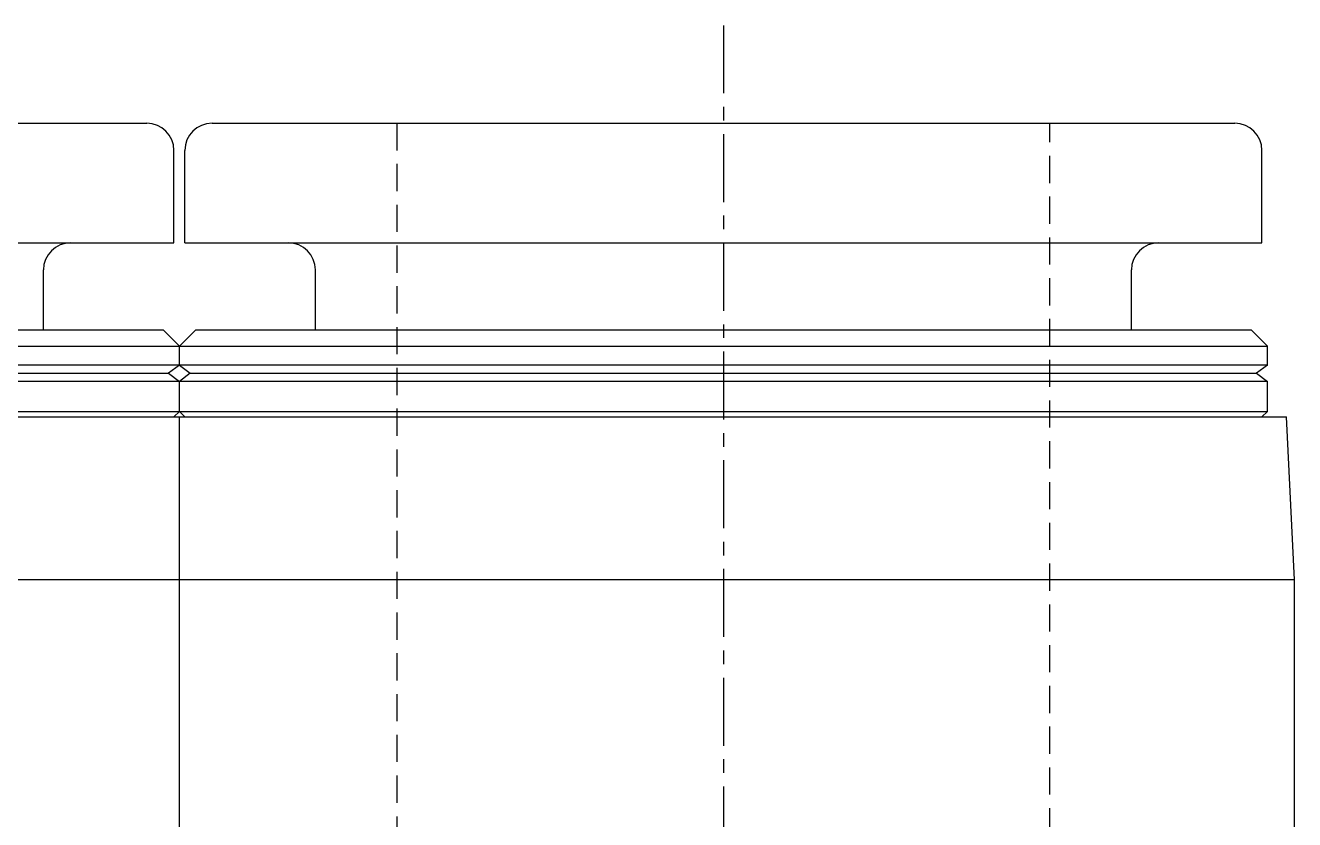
# Model space of a CAD drawing. Extents: x -12 to 116, y -14 to 98.
# Drawn here: x 44.94 to 68.28, y 52.87 to 67.48 of the extents above; entities that cross this region are included whole.
import ezdxf

# ---------------------------------------------------------------- set-up
doc = ezdxf.new("R2010")
doc.units = 0
doc.linetypes.add('CENTER', pattern=[2, 1.25, -0.25, 0.25, -0.25])
doc.linetypes.add('DASHED', pattern=[0.75, 0.5, -0.25])
doc.layers.get('0').update_dxf_attribs({"linetype": 'CONTINUOUS'})
doc.layers.add('CENTER', color=1, linetype='CENTER')

msp = doc.modelspace()

# ---------------------------------------------------------------- linework, layer by layer
at = {"color": 7, "linetype": 'CONTINUOUS'}
for p, q in [((28.375, 65.684), (47.175, 65.684)), ((48.375, 65.684), (67.175, 65.684)), ((47.675, 63.484), (47.675, 65.184)), ((47.875, 63.484), (47.875, 65.184)), ((67.675, 63.484), (67.675, 65.184)), ((27.875, 63.484), (47.675, 63.484)), ((47.875, 63.484), (67.675, 63.484)), ((45.275, 61.884), (45.275, 62.984)), ((50.275, 61.884), (50.275, 62.984)), ((65.275, 61.884), (65.275, 62.984)), ((28.075, 61.884), (47.475, 61.884)), ((47.475, 61.884), (47.775, 61.584)), ((48.075, 61.884), (47.775, 61.584)), ((48.075, 61.884), (67.475, 61.884)), ((67.475, 61.884), (67.775, 61.584)), ((27.775, 61.584), (47.775, 61.584)), ((47.775, 61.584), (67.775, 61.584)), ((47.775, 61.234), (47.775, 61.584)), ((67.775, 61.234), (67.775, 61.584)), ((47.775, 61.234), (27.775, 61.234)), ((47.775, 61.234), (47.575, 61.084)), ((47.775, 61.234), (47.975, 61.084)), ((67.775, 61.234), (47.775, 61.234)), ((67.775, 61.234), (67.575, 61.084)), ((47.775, 60.934), (27.775, 60.934)), ((27.975, 61.084), (47.575, 61.084)), ((47.575, 61.084), (47.775, 60.934)), ((47.975, 61.084), (47.775, 60.934)), ((67.775, 60.934), (47.775, 60.934)), ((47.775, 60.384), (47.775, 60.934)), ((47.975, 61.084), (67.575, 61.084)), ((67.575, 61.084), (67.775, 60.934)), ((67.775, 60.384), (67.775, 60.934)), ((27.425, 60.284), (68.125, 60.284)), ((27.775, 60.384), (47.775, 60.384)), ((47.775, 60.384), (47.675, 60.284)), ((47.775, 60.384), (47.875, 60.284)), ((47.775, 60.384), (67.775, 60.384)), ((47.775, 47.284), (47.775, 60.284)), ((67.775, 60.384), (67.675, 60.284)), ((68.275, 57.284), (68.125, 60.284)), ((68.275, 57.284), (27.275, 57.284)), ((68.275, 47.284), (68.275, 57.284))]:
    msp.add_line(p, q, dxfattribs=at)
at = {"color": 3, "linetype": 'DASHED'}
for p, q in [((51.775, 65.684), (51.775, 42.084)), ((63.775, 42.084), (63.775, 65.684))]:
    msp.add_line(p, q, dxfattribs=at)
at = {"color": 7, "linetype": 'CONTINUOUS'}
for centre, start, end in [((47.175, 65.184), 0, 90), ((48.375, 65.184), 90, 180), ((67.175, 65.184), 0, 90), ((45.775, 62.984), 90, 180), ((49.775, 62.984), 0, 90), ((65.775, 62.984), 90, 180)]:
    msp.add_arc(centre, 0.5, start, end, dxfattribs=at)
at = {"layer": 'CENTER', "color": 1, "linetype": 'CENTER'}
msp.add_line((57.775, 67.484), (57.775, 40.084), dxfattribs=at)

doc.saveas('drawing.dxf')
